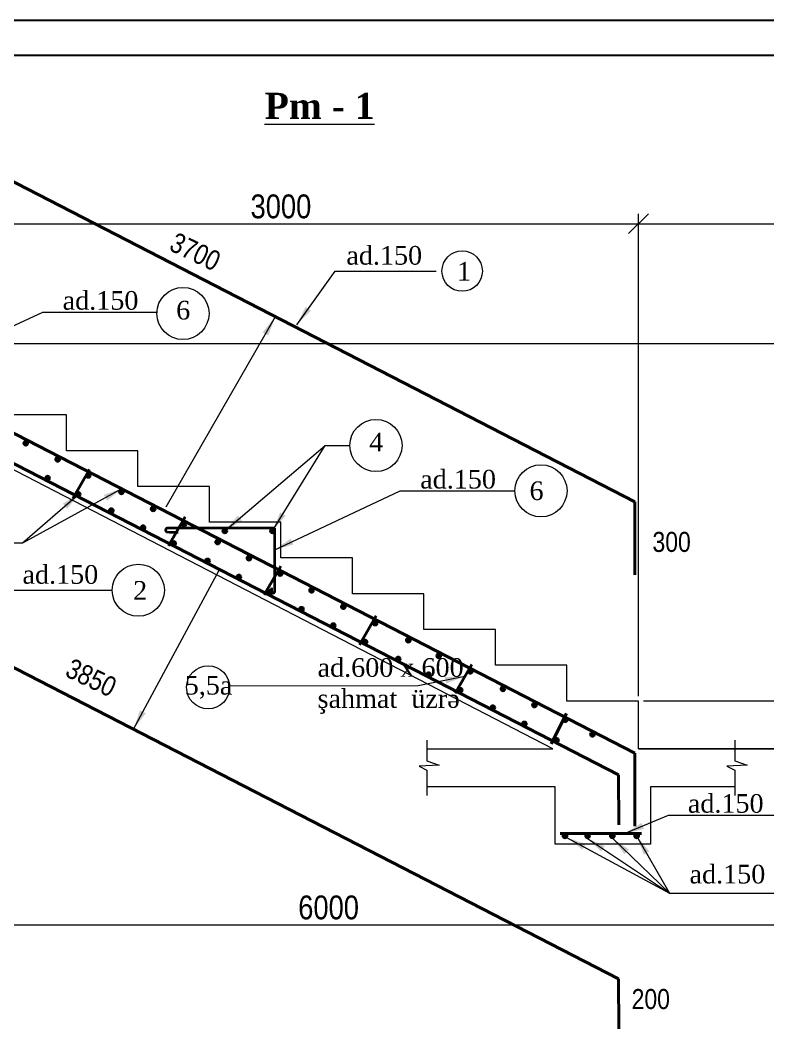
# Model space of a CAD drawing. Header units: millimetres. Extents: x -149347 to 251215, y -2929184 to -2541447.
# Drawn here: x 164111 to 173521, y -2595369 to -2582676 of the extents above; entities that cross this region are included whole.
import ezdxf

# ---------------------------------------------------------------- set-up
doc = ezdxf.new("R2010")
doc.units = ezdxf.units.MM
for name, color, linetype, lineweight in [('àğìà  0.25', 7, 'Continuous', 25), ('ИЧ  РАЗМЕР  0.09', 143, 'Continuous', 9), ('размер  0.09', 141, 'Continuous', 9)]:
    doc.layers.add(name, color=color, linetype=linetype, lineweight=lineweight)
doc.styles.get("Standard").update_dxf_attribs({"font": 'times.ttf'})
doc.styles.add('style1', font='A3TI(LA).TTF', dxfattribs={"height": 400})
doc.styles.add('style6', font='ARIALN.TTF', dxfattribs={"height": 300})
doc.styles.add('yazitipi', font='ARIALN.TTF')
doc.dimstyles.new('DIM_100', dxfattribs={"dimscale": 100, "dimtxt": 250, "dimasz": 2.5, "dimexe": 1.25, "dimexo": 0.625, "dimtad": 1, "dimdec": 0, "dimtxsty": 'style1', "dimblk": 'OBLIQUE', "dimcen": 2.5, "dimdle": 1.25, "dimclrd": 251, "dimclre": 251, "dimaunit": 1, "dimadec": 3, "dimazin": 0, "dimtfac": 1, "dimtdec": 0, "dimtmove": 1, "dimatfit": 3, "dimfxl": 1.25, "dimlwd": 5, "dimlwe": 5, "dimarcsym": 0})
doc.dimstyles.new('sevda', dxfattribs={"dimscale": 100, "dimtxt": 2.8, "dimasz": 2.5, "dimexe": 1.25, "dimexo": 0.625, "dimtad": 1, "dimtxsty": 'yazitipi', "dimblk": 'OBLIQUE', "dimcen": 2.5, "dimclrd": 253, "dimclre": 253, "dimclrt": 73, "dimaunit": 1, "dimadec": 3, "dimazin": 0, "dimtfac": 1, "dimtmove": 1, "dimatfit": 3, "dimfxl": 1, "dimlwd": 9, "dimlwe": 9, "dimarcsym": 0})

# ---------------------------------------------------------------- blocks, each defined once
blk = doc.blocks.new('mekteb')
at = {"color": 0, "lineweight": 25}
blk.add_line((99643, -1821466), (139843, -1821466), dxfattribs=at)
at = {"color": 0, "lineweight": 25, "ltscale": 15}
blk.add_line((139343, -1821966), (101643, -1821966), dxfattribs=at)
blk = doc.blocks.new('_Oblique')
at = {"color": 0, "linetype": 'ByBlock', "lineweight": -2}
blk.add_line((-0.5, -0.5), (0.5, 0.5), dxfattribs=at)
blk = doc.blocks.new('*D1017')
at = {"color": 251, "lineweight": 5, "ltscale": 15, "transparency": 16777216}
for p, q in [((162893, -2586331), (162893, -2585112)), ((171893, -2591181), (171893, -2585112))]:
    blk.add_line(p, q, dxfattribs=at)
at = {"color": 251, "linetype": 'ByBlock', "lineweight": 5, "ltscale": 15, "transparency": 16777216}
blk.add_line((162768, -2585237), (172018, -2585237), dxfattribs=at)
at = {"layer": 'Defpoints', "color": 0, "lineweight": 15, "ltscale": 15, "transparency": 16777216}
for p in [(171893, -2585237), (162893, -2586393), (171893, -2591243)]:
    blk.add_point(p, dxfattribs=at)
at = {"color": 251, "lineweight": 5, "ltscale": 15, "transparency": 16777216, "xscale": 250, "yscale": 250, "zscale": 250, "rotation": 180}
blk.add_blockref('_Oblique', (162893, -2585237), dxfattribs=at)
at = {"color": 251, "lineweight": 5, "ltscale": 15, "transparency": 16777216, "xscale": 250, "yscale": 250, "zscale": 250}
blk.add_blockref('_Oblique', (171893, -2585237), dxfattribs=at)
at = {"color": 0, "lineweight": 15, "ltscale": 15, "transparency": 16777216, "insert": (167393, -2585021), "char_height": 300, "attachment_point": 5, "style": 'style6', "bg_fill": 3, "box_fill_scale": 1.1, "bg_fill_color": 9, "bg_fill_true_color": 13158600, "bg_fill_transparency": 0}
blk.add_mtext('3000', dxfattribs=at)
blk = doc.blocks.new('*D1018')
at = {"color": 251, "lineweight": 5, "ltscale": 15, "transparency": 16777216}
for p, q in [((171893, -2591181), (171893, -2585112)), ((176993, -2586850), (176993, -2585112))]:
    blk.add_line(p, q, dxfattribs=at)
at = {"color": 251, "linetype": 'ByBlock', "lineweight": 5, "ltscale": 15, "transparency": 16777216}
blk.add_line((171768, -2585237), (177118, -2585237), dxfattribs=at)
at = {"layer": 'Defpoints', "color": 0, "lineweight": 15, "ltscale": 15, "transparency": 16777216}
for p in [(176993, -2585237), (176993, -2586912), (171893, -2591243)]:
    blk.add_point(p, dxfattribs=at)
at = {"color": 251, "lineweight": 5, "ltscale": 15, "transparency": 16777216, "xscale": 250, "yscale": 250, "zscale": 250, "rotation": 180}
blk.add_blockref('_Oblique', (171893, -2585237), dxfattribs=at)
at = {"color": 251, "lineweight": 5, "ltscale": 15, "transparency": 16777216, "xscale": 250, "yscale": 250, "zscale": 250}
blk.add_blockref('_Oblique', (176993, -2585237), dxfattribs=at)
at = {"color": 0, "lineweight": 15, "ltscale": 15, "transparency": 16777216, "insert": (174443, -2585021), "char_height": 300, "attachment_point": 5, "style": 'style6', "bg_fill": 3, "box_fill_scale": 1.1, "bg_fill_color": 9, "bg_fill_true_color": 13158600, "bg_fill_transparency": 0}
blk.add_mtext('1700', dxfattribs=at)
blk = doc.blocks.new('*D1012')
at = {"color": 251, "lineweight": 5, "ltscale": 15, "transparency": 16777216}
for p, q in [((158993, -2593734), (158993, -2594183)), ((176993, -2593734), (176993, -2594183))]:
    blk.add_line(p, q, dxfattribs=at)
at = {"color": 251, "linetype": 'ByBlock', "lineweight": 5, "ltscale": 15, "transparency": 16777216}
blk.add_line((158868, -2594058), (177118, -2594058), dxfattribs=at)
at = {"layer": 'Defpoints', "color": 0, "lineweight": 15, "ltscale": 15, "transparency": 16777216}
for p in [(158993, -2593672), (176993, -2593672), (176993, -2594058)]:
    blk.add_point(p, dxfattribs=at)
at = {"color": 251, "lineweight": 5, "ltscale": 15, "transparency": 16777216, "xscale": 250, "yscale": 250, "zscale": 250, "rotation": 180}
blk.add_blockref('_Oblique', (158993, -2594058), dxfattribs=at)
at = {"color": 251, "lineweight": 5, "ltscale": 15, "transparency": 16777216, "xscale": 250, "yscale": 250, "zscale": 250}
blk.add_blockref('_Oblique', (176993, -2594058), dxfattribs=at)
at = {"color": 0, "lineweight": 15, "ltscale": 15, "transparency": 16777216, "insert": (167993, -2593843), "char_height": 300, "attachment_point": 5, "style": 'style6', "bg_fill": 3, "box_fill_scale": 1.1, "bg_fill_color": 9, "bg_fill_true_color": 13158600, "bg_fill_transparency": 0}
blk.add_mtext('6000', dxfattribs=at)
blk = doc.blocks.new('*D1014')
at = {"color": 251, "linetype": 'ByBlock', "lineweight": 5, "ltscale": 15, "transparency": 16777216}
blk.add_line((174430, -2586618), (174430, -2591368), dxfattribs=at)
at = {"color": 251, "lineweight": 5, "ltscale": 15, "transparency": 16777216}
for p, q in [((162955, -2586743), (174555, -2586743)), ((171955, -2591243), (174555, -2591243))]:
    blk.add_line(p, q, dxfattribs=at)
at = {"layer": 'Defpoints', "color": 0, "lineweight": 15, "ltscale": 15, "transparency": 16777216}
for p in [(162893, -2586743), (171893, -2591243), (174430, -2591243)]:
    blk.add_point(p, dxfattribs=at)
at = {"color": 251, "lineweight": 5, "ltscale": 15, "transparency": 16777216, "xscale": 250, "yscale": 250, "zscale": 250}
for p, rotation in [((174430, -2586743), 90), ((174430, -2591243), 270)]:
    blk.add_blockref('_Oblique', p, dxfattribs=dict(at, rotation=rotation))
at = {"color": 0, "lineweight": 15, "ltscale": 15, "transparency": 16777216, "insert": (174214, -2588993), "char_height": 300, "attachment_point": 5, "rotation": 90, "style": 'style6', "bg_fill": 3, "box_fill_scale": 1.1, "bg_fill_color": 9, "bg_fill_true_color": 13158600, "bg_fill_transparency": 0}
blk.add_mtext('1500', dxfattribs=at)
blk = doc.blocks.new('*D1015')
at = {"color": 251, "linetype": 'ByBlock', "lineweight": 5, "ltscale": 15, "transparency": 16777216}
blk.add_line((174430, -2591118), (174430, -2591968), dxfattribs=at)
at = {"color": 251, "lineweight": 5, "ltscale": 15, "transparency": 16777216}
for p, q in [((171955, -2591243), (174555, -2591243)), ((173343, -2591843), (174555, -2591843))]:
    blk.add_line(p, q, dxfattribs=at)
at = {"layer": 'Defpoints', "color": 0, "lineweight": 15, "ltscale": 15, "transparency": 16777216}
for p in [(171893, -2591243), (173281, -2591843)]:
    blk.add_point(p, dxfattribs=at)
at = {"color": 0, "lineweight": 15, "ltscale": 15, "transparency": 16777216, "insert": (174214, -2591543), "char_height": 300, "attachment_point": 5, "rotation": 90, "style": 'style6', "bg_fill": 3, "box_fill_scale": 1.1, "bg_fill_color": 9, "bg_fill_true_color": 13158600, "bg_fill_transparency": 0}
blk.add_mtext('200', dxfattribs=at)
at = {"layer": 'Defpoints', "color": 0, "lineweight": 15, "ltscale": 15, "transparency": 16777216}
blk.add_point((174430, -2591843), dxfattribs=at)
at = {"color": 251, "lineweight": 5, "ltscale": 15, "transparency": 16777216, "xscale": 250, "yscale": 250, "zscale": 250}
for p, rotation in [((174430, -2591243), 90), ((174430, -2591843), 270)]:
    blk.add_blockref('_Oblique', p, dxfattribs=dict(at, rotation=rotation))

msp = doc.modelspace()

# ---------------------------------------------------------------- hatches: boundary and pattern name
at = {"lineweight": 15, "ltscale": 80}
h = msp.add_hatch(dxfattribs=at)
h.set_pattern_fill('ANGLE', color=4)
h.set_pattern_definition([(0, (-2542463.154, -286892.009), (0, 6.985), [5.08, -1.905]), (90, (-2542463.154, -286892.009), (-6.985, 4e-16), [5.08, -1.905])])
edge = h.paths.add_edge_path()
edge.add_arc((170456.61387, -2591531.23385), 27.78757, 0, 360)
h = msp.add_hatch(dxfattribs=at)
h.set_pattern_fill('ANGLE', color=4)
h.set_pattern_definition([(0, (-2541920.168, -286839.553), (0, 6.985), [5.08, -1.905]), (90, (-2541920.168, -286839.553), (-6.985, 4e-16), [5.08, -1.905])])
edge = h.paths.add_edge_path()
edge.add_arc((170972.6021, -2591478.77812), 27.78757, 0, 360)
h = msp.add_hatch(dxfattribs=at)
h.set_pattern_fill('ANGLE', color=4)
h.set_pattern_definition([(0, (-2541304.406, -287024.1284), (0, 6.985), [5.08, -1.905]), (90, (-2541304.406, -287024.1284), (-6.985, 4e-16), [5.08, -1.905])])
edge = h.paths.add_edge_path()
edge.add_arc((171314.18698, -2591663.35335), 27.78757, 0, 360)
h = msp.add_hatch(dxfattribs=at)
h.set_pattern_fill('ANGLE', color=4)
h.set_pattern_definition([(0, (-2542064.5924, -287098.9264), (0, 6.985), [5.08, -1.905]), (90, (-2542064.5924, -287098.9264), (-6.985, 4e-16), [5.08, -1.905])])
edge = h.paths.add_edge_path()
edge.add_arc((170862.53841, -2591738.15137), 27.78757, 0, 360)
h = msp.add_hatch(dxfattribs=at)
h.set_pattern_fill('ANGLE', color=4)
h.set_pattern_definition([(0, (-2540958.8765, -288300.969), (0, 6.985), [5.08, -1.905]), (90, (-2540958.8765, -288300.969), (-6.985, 4e-16), [5.08, -1.905])])
edge = h.paths.add_edge_path()
edge.add_arc((170968.65777, -2592940.19395), 27.78757, 0, 360)
h = msp.add_hatch(dxfattribs=at)
h.set_pattern_fill('ANGLE', color=4)
h.set_pattern_definition([(0, (-2541243.3504, -288300.969), (0, 6.985), [5.08, -1.905]), (90, (-2541243.3504, -288300.969), (-6.985, 4e-16), [5.08, -1.905])])
edge = h.paths.add_edge_path()
edge.add_arc((171253.13162, -2592940.19395), 27.78757, 0, 360)
h = msp.add_hatch(dxfattribs=at)
h.set_pattern_fill('ANGLE', color=4)
h.set_pattern_definition([(0, (-2541554.492, -288300.969), (0, 6.985), [5.08, -1.905]), (90, (-2541554.492, -288300.969), (-6.985, 4e-16), [5.08, -1.905])])
edge = h.paths.add_edge_path()
edge.add_arc((171564.27338, -2592940.19395), 27.78757, 0, 360)
h = msp.add_hatch(dxfattribs=at)
h.set_pattern_fill('ANGLE', color=4)
h.set_pattern_definition([(0, (-2541860.237, -288300.969), (0, 6.985), [5.08, -1.905]), (90, (-2541860.237, -288300.969), (-6.985, 4e-16), [5.08, -1.905])])
edge = h.paths.add_edge_path()
edge.add_arc((171870.01838, -2592940.19395), 27.78757, 0, 360)

# ---------------------------------------------------------------- linework, layer by layer
at = {"color": 7, "lineweight": 40, "ltscale": 80}
for p, q in [((161975.07342, -2586818.4196), (171847.81673, -2591898.70275)), ((171643.8273, -2592173.4196), (161383.8273, -2586893.4196)), ((170988.8898, -2591399.85113), (170792.95935, -2591781.44737)), ((171643.96339, -2592801.71645), (171643.8273, -2592173.4196)), ((171932.21514, -2592912.40638), (170907.60601, -2592912.40638)), ((171643.96339, -2595368.58689), (171643.8273, -2594740.29005))]:
    msp.add_line(p, q, dxfattribs=at)
at = {"color": 7, "lineweight": 15, "ltscale": 80}
for p, q in [((170816.1222, -2591843.4196), (161816.1222, -2587193.4196)), ((169231.36887, -2591843.4196), (170816.1222, -2591843.4196)), ((170842.77852, -2592323.4196), (169231.36887, -2592323.4196)), ((173107.63568, -2592323.4196), (172042.77852, -2592323.4196)), ((173107.63568, -2592323.4196), (172042.77852, -2592323.4196))]:
    msp.add_line(p, q, dxfattribs=at)
for points in [[(176392.77852, -2591843.4196), (171892.77852, -2591843.4196), (171892.77852, -2591243.4196), (170992.77852, -2591243.4196), (170992.77852, -2590793.4196), (170092.77852, -2590793.4196), (170092.77852, -2590343.4196), (169192.77852, -2590343.4196), (169192.77852, -2589893.4196), (168292.77852, -2589893.4196), (168292.77852, -2589443.4196), (167392.77852, -2589443.4196), (167392.77852, -2588993.4196), (166492.77852, -2588993.4196), (166492.77852, -2588543.4196), (165592.77852, -2588543.4196), (165592.77852, -2588093.4196), (164692.77852, -2588093.4196), (164692.77852, -2587643.4196), (163792.77852, -2587643.4196), (163792.77852, -2587193.4196), (162892.77852, -2587193.4196)], [(171892.77852, -2591843.4196), (176903.19705, -2591843.4196)], [(172042.77852, -2592323.4196), (172042.77852, -2593043.4196), (170842.77852, -2593043.4196), (170842.77852, -2592323.4196)]]:
    msp.add_lwpolyline(points, dxfattribs=at)
at = {"color": 1, "lineweight": 15, "ltscale": 15}
msp.add_lwpolyline([(169231.36887, -2591737.61704), (169231.36887, -2591995.49786), (169383.54329, -2592051.39581), (169130.95899, -2592064.33716), (169231.36887, -2592113.94644), (169231.36887, -2592433.17029)], dxfattribs=at)
at = {"layer": 'àğìà  0.25', "lineweight": 30}
for centre in [(170456.61387, -2591531.23385), (170972.6021, -2591478.77812), (171314.18698, -2591663.35335), (170862.53841, -2591738.15137), (170968.65777, -2592940.19395), (171253.13162, -2592940.19395), (171564.27338, -2592940.19395), (171870.01838, -2592940.19395)]:
    msp.add_circle(centre, 27.78757, dxfattribs=at)

# ---------------------------------------------------------------- block references
at = {"color": 7, "lineweight": 15, "xscale": 0.8889158819132976, "yscale": 0.8889158819132976, "zscale": 0.8889158819132976}
msp.add_blockref('mekteb', (66147.25871, -963545.78253), dxfattribs=at)

# ---------------------------------------------------------------- texts
at = {"layer": 'ИЧ  РАЗМЕР  0.09', "insert": (172048.10828, -2594995.41645), "char_height": 252, "attachment_point": 5, "style": 'style6'}
msp.add_mtext('{\\fArial Narrow|b0|i0|c238|p34;200}', dxfattribs=at)
at = {"layer": 'размер  0.09', "attachment_point": 3}
for s, insert, char_height in [('{\\fTimes New Roman|b1|i0|c238|p18;\\LPm\\fTimes New Roman|b1|i0|c204|p18; - \\fTimes New Roman|b1|i0|c238|p18;1}', (168572.31224, -2583588.82241), 330), ('аd.{\\fTimes New Roman|b0|i0|c238|p18;15}0', (173468.08478, -2592414.98581), 234.36), ('аd.{\\fTimes New Roman|b0|i0|c238|p18;15}0', (173489.38527, -2593304.713), 234.36)]:
    msp.add_mtext(s, dxfattribs=dict(at, insert=insert, char_height=char_height))

# ---------------------------------------------------------------- leaders
at = {"color": 7, "lineweight": 15, "ltscale": 80}
msp.add_leader([(171716.48295, -2592912.40638), (172272.86895, -2592679.71764), (173715.97165, -2592679.71764)], dimstyle='DIM_100', override={"dimtad": 0}, dxfattribs=at)

# ---------------------------------------------------------------- next in the draw order: dimensions: what is measured, and where the dimension line sits
at = {"color": 7, "lineweight": 15, "ltscale": 15}
for base, p1, p2, picture, middle in [((171892.77852, -2585236.73486), (162892.77852, -2586393.14668), (171892.77852, -2591243.4196), '*D1017', (167392.77852, -2585021.06297)), ((176992.77852, -2594058.24288), (158992.77852, -2593671.57795), (176992.77852, -2593671.57795), '*D1012', (167992.77852, -2593842.57099))]:
    dim = msp.add_linear_dim(base=base, p1=p1, p2=p2, dimstyle='DIM_100', override={"dimlfac": 0.333333, "dimtxsty": 'style6', "dimfxl": 200, "dimfxlon": 1, "dimtfill": 1, "dimtfillclr": 256, "dimarcsym": 1}, dxfattribs=at)
    dim.commit()
    dim.dimension.update_dxf_attribs({"geometry": picture, "text_midpoint": middle})

# ---------------------------------------------------------------- next in the draw order: hatches: boundary and pattern name
at = {"lineweight": 15, "ltscale": 80}
h = msp.add_hatch(dxfattribs=at)
h.set_pattern_fill('ANGLE', color=4)
h.set_pattern_definition([(0, (-2548810.35, -283360.968), (0, 6.985), [5.08, -1.905]), (90, (-2548810.35, -283360.968), (-6.985, 4e-16), [5.08, -1.905])])
edge = h.paths.add_edge_path()
edge.add_arc((164181.63659, -2588000.19282), 27.78757, 0, 360)
h = msp.add_hatch(dxfattribs=at)
h.set_pattern_fill('ANGLE', color=4)
h.set_pattern_definition([(0, (-2548408.62, -283563.748), (0, 6.985), [5.08, -1.905]), (90, (-2548408.62, -283563.748), (-6.985, 4e-16), [5.08, -1.905])])
edge = h.paths.add_edge_path()
edge.add_arc((164583.36653, -2588202.97263), 27.78757, 0, 360)
h = msp.add_hatch(dxfattribs=at)
h.set_pattern_fill('ANGLE', color=4)
h.set_pattern_definition([(0, (-2548535.864, -283800.286), (0, 6.985), [5.08, -1.905]), (90, (-2548535.864, -283800.286), (-6.985, 4e-16), [5.08, -1.905])])
edge = h.paths.add_edge_path()
edge.add_arc((164456.12263, -2588439.51063), 27.78757, 0, 360)
h = msp.add_hatch(dxfattribs=at)
h.set_pattern_fill('ANGLE', color=4)
h.set_pattern_definition([(0, (-2547989.13, -283765.605), (0, 6.985), [5.08, -1.905]), (90, (-2547989.13, -283765.605), (-6.985, 4e-16), [5.08, -1.905])])
edge = h.paths.add_edge_path()
edge.add_arc((164968.36278, -2588404.83002), 27.78757, 0, 360)
h = msp.add_hatch(dxfattribs=at)
h.set_pattern_fill('ANGLE', color=4)
h.set_pattern_definition([(0, (-2547599.7786, -283971.6994), (0, 6.985), [5.08, -1.905]), (90, (-2547599.7786, -283971.6994), (-6.985, 4e-16), [5.08, -1.905])])
edge = h.paths.add_edge_path()
edge.add_arc((165385.70516, -2588610.92433), 27.78757, 0, 360)
h = msp.add_hatch(dxfattribs=at)
h.set_pattern_fill('ANGLE', color=4)
h.set_pattern_definition([(0, (-2548116.374, -284002.143), (0, 6.985), [5.08, -1.905]), (90, (-2548116.374, -284002.143), (-6.985, 4e-16), [5.08, -1.905])])
edge = h.paths.add_edge_path()
edge.add_arc((164841.11887, -2588641.36802), 27.78757, 0, 360)
h = msp.add_hatch(dxfattribs=at)
h.set_pattern_fill('ANGLE', color=4)
h.set_pattern_definition([(0, (-2547727.0225, -284208.2374), (0, 6.985), [5.08, -1.905]), (90, (-2547727.0225, -284208.2374), (-6.985, 4e-16), [5.08, -1.905])])
edge = h.paths.add_edge_path()
edge.add_arc((165258.46126, -2588847.46233), 27.78757, 0, 360)
h = msp.add_hatch(dxfattribs=at)
h.set_pattern_fill('ANGLE', color=4)
h.set_pattern_definition([(0, (-2547195.655, -284185.9114), (0, 6.985), [5.08, -1.905]), (90, (-2547195.655, -284185.9114), (-6.985, 4e-16), [5.08, -1.905])])
edge = h.paths.add_edge_path()
edge.add_arc((165785.04118, -2588825.13633), 27.78757, 0, 360)
h = msp.add_hatch(dxfattribs=at)
h.set_pattern_fill('ANGLE', color=4)
h.set_pattern_definition([(0, (-2547322.8986, -284422.4494), (0, 6.985), [5.08, -1.905]), (90, (-2547322.8986, -284422.4494), (-6.985, 4e-16), [5.08, -1.905])])
edge = h.paths.add_edge_path()
edge.add_arc((165657.79728, -2589061.67432), 27.78757, 0, 360)
h = msp.add_hatch(dxfattribs=at)
h.set_pattern_fill('ANGLE', color=4)
h.set_pattern_definition([(0, (-2546776.955, -284384.444), (0, 6.985), [5.08, -1.905]), (90, (-2546776.955, -284384.444), (-6.985, 4e-16), [5.08, -1.905])])
edge = h.paths.add_edge_path()
edge.add_arc((166170.82797, -2589023.66907), 27.78757, 0, 360)
h = msp.add_hatch(dxfattribs=at)
h.set_pattern_fill('ANGLE', color=4)
h.set_pattern_definition([(0, (-2546335.322, -284463.6375), (0, 6.985), [5.08, -1.905]), (90, (-2546335.322, -284463.6375), (-6.985, 4e-16), [5.08, -1.905])])
edge = h.paths.add_edge_path()
edge.add_arc((166687.13625, -2589102.86243), 27.78757, 0, 360)
h = msp.add_hatch(dxfattribs=at)
h.set_pattern_fill('ANGLE', color=4)
h.set_pattern_definition([(0, (-2545735.322, -284463.6375), (0, 6.985), [5.08, -1.905]), (90, (-2545735.322, -284463.6375), (-6.985, 4e-16), [5.08, -1.905])])
edge = h.paths.add_edge_path()
edge.add_arc((167287.13625, -2589102.86243), 27.78757, 0, 360)
h = msp.add_hatch(dxfattribs=at)
h.set_pattern_fill('ANGLE', color=4)
h.set_pattern_definition([(0, (-2546904.199, -284620.982), (0, 6.985), [5.08, -1.905]), (90, (-2546904.199, -284620.982), (-6.985, 4e-16), [5.08, -1.905])])
edge = h.paths.add_edge_path()
edge.add_arc((166043.58407, -2589260.20707), 27.78757, 0, 360)
h = msp.add_hatch(dxfattribs=at)
h.set_pattern_fill('ANGLE', color=4)
h.set_pattern_definition([(0, (-2546395.968, -284604.1144), (0, 6.985), [5.08, -1.905]), (90, (-2546395.968, -284604.1144), (-6.985, 4e-16), [5.08, -1.905])])
edge = h.paths.add_edge_path()
edge.add_arc((166596.53477, -2589243.33931), 27.78757, 0, 360)
h = msp.add_hatch(dxfattribs=at)
h.set_pattern_fill('ANGLE', color=4)
h.set_pattern_definition([(0, (-2546523.212, -284840.6524), (0, 6.985), [5.08, -1.905]), (90, (-2546523.212, -284840.6524), (-6.985, 4e-16), [5.08, -1.905])])
edge = h.paths.add_edge_path()
edge.add_arc((166469.29087, -2589479.87731), 27.78757, 0, 360)
h = msp.add_hatch(dxfattribs=at)
h.set_pattern_fill('ANGLE', color=4)
h.set_pattern_definition([(0, (-2545986.869, -284806.465), (0, 6.985), [5.08, -1.905]), (90, (-2545986.869, -284806.465), (-6.985, 4e-16), [5.08, -1.905])])
edge = h.paths.add_edge_path()
edge.add_arc((166990.89569, -2589445.68997), 27.78757, 0, 360)
h = msp.add_hatch(dxfattribs=at)
h.set_pattern_fill('ANGLE', color=4)
h.set_pattern_definition([(0, (-2545575.1964, -284999.8034), (0, 6.985), [5.08, -1.905]), (90, (-2545575.1964, -284999.8034), (-6.985, 4e-16), [5.08, -1.905])])
edge = h.paths.add_edge_path()
edge.add_arc((167383.70942, -2589639.02831), 27.78757, 0, 360)
h = msp.add_hatch(dxfattribs=at)
h.set_pattern_fill('ANGLE', color=4)
h.set_pattern_definition([(0, (-2546114.113, -285043.003), (0, 6.985), [5.08, -1.905]), (90, (-2546114.113, -285043.003), (-6.985, 4e-16), [5.08, -1.905])])
edge = h.paths.add_edge_path()
edge.add_arc((166863.65178, -2589682.22797), 27.78757, 0, 360)
h = msp.add_hatch(dxfattribs=at)
h.set_pattern_fill('ANGLE', color=4)
h.set_pattern_definition([(0, (-2545702.44, -285236.3414), (0, 6.985), [5.08, -1.905]), (90, (-2545702.44, -285236.3414), (-6.985, 4e-16), [5.08, -1.905])])
edge = h.paths.add_edge_path()
edge.add_arc((167256.46551, -2589875.56631), 27.78757, 0, 360)
h = msp.add_hatch(dxfattribs=at)
h.set_pattern_fill('ANGLE', color=4)
h.set_pattern_definition([(0, (-2545163.443, -285212.3286), (0, 6.985), [5.08, -1.905]), (90, (-2545163.443, -285212.3286), (-6.985, 4e-16), [5.08, -1.905])])
edge = h.paths.add_edge_path()
edge.add_arc((167778.65015, -2589851.55355), 27.78757, 0, 360)
h = msp.add_hatch(dxfattribs=at)
h.set_pattern_fill('ANGLE', color=4)
h.set_pattern_definition([(0, (-2545290.687, -285448.8666), (0, 6.985), [5.08, -1.905]), (90, (-2545290.687, -285448.8666), (-6.985, 4e-16), [5.08, -1.905])])
edge = h.paths.add_edge_path()
edge.add_arc((167651.40625, -2590088.09155), 27.78757, 0, 360)
h = msp.add_hatch(dxfattribs=at)
h.set_pattern_fill('ANGLE', color=4)
h.set_pattern_definition([(0, (-2544760.2625, -285417.927), (0, 6.985), [5.08, -1.905]), (90, (-2544760.2625, -285417.927), (-6.985, 4e-16), [5.08, -1.905])])
edge = h.paths.add_edge_path()
edge.add_arc((168178.92948, -2590057.15217), 27.78757, 0, 360)
h = msp.add_hatch(dxfattribs=at)
h.set_pattern_fill('ANGLE', color=4)
h.set_pattern_definition([(0, (-2544355.8694, -285623.849), (0, 6.985), [5.08, -1.905]), (90, (-2544355.8694, -285623.849), (-6.985, 4e-16), [5.08, -1.905])])
edge = h.paths.add_edge_path()
edge.add_arc((168579.02266, -2590263.07419), 27.78757, 0, 360)
h = msp.add_hatch(dxfattribs=at)
h.set_pattern_fill('ANGLE', color=4)
h.set_pattern_definition([(0, (-2544887.5064, -285654.465), (0, 6.985), [5.08, -1.905]), (90, (-2544887.5064, -285654.465), (-6.985, 4e-16), [5.08, -1.905])])
edge = h.paths.add_edge_path()
edge.add_arc((168051.68557, -2590293.69016), 27.78757, 0, 360)
h = msp.add_hatch(dxfattribs=at)
h.set_pattern_fill('ANGLE', color=4)
h.set_pattern_definition([(0, (-2544483.113, -285860.387), (0, 6.985), [5.08, -1.905]), (90, (-2544483.113, -285860.387), (-6.985, 4e-16), [5.08, -1.905])])
edge = h.paths.add_edge_path()
edge.add_arc((168451.77876, -2590499.61218), 27.78757, 0, 360)
h = msp.add_hatch(dxfattribs=at)
h.set_pattern_fill('ANGLE', color=4)
h.set_pattern_definition([(0, (-2543966.6744, -285838.619), (0, 6.985), [5.08, -1.905]), (90, (-2543966.6744, -285838.619), (-6.985, 4e-16), [5.08, -1.905])])
edge = h.paths.add_edge_path()
edge.add_arc((168996.5217, -2590477.84421), 27.78757, 0, 360)
h = msp.add_hatch(dxfattribs=at)
h.set_pattern_fill('ANGLE', color=4)
h.set_pattern_definition([(0, (-2544093.918, -286075.157), (0, 6.985), [5.08, -1.905]), (90, (-2544093.918, -286075.157), (-6.985, 4e-16), [5.08, -1.905])])
edge = h.paths.add_edge_path()
edge.add_arc((168869.2778, -2590714.38221), 27.78757, 0, 360)
h = msp.add_hatch(dxfattribs=at)
h.set_pattern_fill('ANGLE', color=4)
h.set_pattern_definition([(0, (-2543545.853, -286035.754), (0, 6.985), [5.08, -1.905]), (90, (-2543545.853, -286035.754), (-6.985, 4e-16), [5.08, -1.905])])
edge = h.paths.add_edge_path()
edge.add_arc((169379.16039, -2590674.97921), 27.78757, 0, 360)
h = msp.add_hatch(dxfattribs=at)
h.set_pattern_fill('ANGLE', color=4)
h.set_pattern_definition([(0, (-2543673.097, -286272.292), (0, 6.985), [5.08, -1.905]), (90, (-2543673.097, -286272.292), (-6.985, 4e-16), [5.08, -1.905])])
edge = h.paths.add_edge_path()
edge.add_arc((169251.91649, -2590911.5172), 27.78757, 0, 360)
h = msp.add_hatch(dxfattribs=at)
h.set_pattern_fill('ANGLE', color=4)
h.set_pattern_definition([(0, (-2543138.8415, -286231.7765), (0, 6.985), [5.08, -1.905]), (90, (-2543138.8415, -286231.7765), (-6.985, 4e-16), [5.08, -1.905])])
edge = h.paths.add_edge_path()
edge.add_arc((169776.63506, -2590871.00142), 27.78757, 0, 360)
h = msp.add_hatch(dxfattribs=at)
h.set_pattern_fill('ANGLE', color=4)
h.set_pattern_definition([(0, (-2543266.0854, -286468.3145), (0, 6.985), [5.08, -1.905]), (90, (-2543266.0854, -286468.3145), (-6.985, 4e-16), [5.08, -1.905])])
edge = h.paths.add_edge_path()
edge.add_arc((169649.39116, -2591107.53942), 27.78757, 0, 360)
h = msp.add_hatch(dxfattribs=at)
h.set_pattern_fill('ANGLE', color=4)
h.set_pattern_definition([(0, (-2542742.479, -286451.352), (0, 6.985), [5.08, -1.905]), (90, (-2542742.479, -286451.352), (-6.985, 4e-16), [5.08, -1.905])])
edge = h.paths.add_edge_path()
edge.add_arc((170186.96669, -2591090.57662), 27.78757, 0, 360)
h = msp.add_hatch(dxfattribs=at)
h.set_pattern_fill('ANGLE', color=4)
h.set_pattern_definition([(0, (-2542335.91, -286655.471), (0, 6.985), [5.08, -1.905]), (90, (-2542335.91, -286655.471), (-6.985, 4e-16), [5.08, -1.905])])
edge = h.paths.add_edge_path()
edge.add_arc((170583.85778, -2591294.69586), 27.78757, 0, 360)
h = msp.add_hatch(dxfattribs=at)
h.set_pattern_fill('ANGLE', color=4)
h.set_pattern_definition([(0, (-2542869.723, -286687.89), (0, 6.985), [5.08, -1.905]), (90, (-2542869.723, -286687.89), (-6.985, 4e-16), [5.08, -1.905])])
edge = h.paths.add_edge_path()
edge.add_arc((170059.72279, -2591327.11462), 27.78757, 0, 360)

# ---------------------------------------------------------------- next in the draw order: linework, layer by layer
at = {"color": 7, "lineweight": 40, "ltscale": 80}
for p, q in [((164981.77118, -2588330.18524), (164773.15485, -2588693.02122)), ((166188.53283, -2588927.5259), (165979.9165, -2589290.36189)), ((167389.99474, -2589546.36217), (167181.3784, -2589909.19816)), ((168592.05288, -2590172.92361), (168383.43655, -2590535.7596)), ((169794.74111, -2590783.84824), (169586.12478, -2591146.68422))]:
    msp.add_line(p, q, dxfattribs=at)
at = {"color": 7, "lineweight": 35, "ltscale": 80}
for p, q in [((167317.77852, -2589068.4196), (165959.31885, -2589068.4196)), ((167317.77852, -2589863.45544), (167317.77852, -2589068.4196)), ((165992.26878, -2589118.57509), (166099.85887, -2589118.57509)), ((167273.31343, -2589818.4196), (167273.31343, -2589865.51861))]:
    msp.add_line(p, q, dxfattribs=at)
msp.add_arc((167295.54597, -2589863.45544), 22.23254, 180, 0, dxfattribs=at)
msp.add_open_spline([(165959.31885, -2589068.4196), (165939.31532, -2589068.4196), (165922.24409, -2589122.27345), (165992.26878, -2589118.57509)], degree=3, dxfattribs=at)
at = {"layer": 'àğìà  0.25', "lineweight": 30}
for centre in [(164181.63659, -2588000.19282), (164583.36653, -2588202.97263), (164456.12263, -2588439.51063), (164968.36278, -2588404.83002), (165385.70516, -2588610.92433), (164841.11887, -2588641.36802), (165258.46126, -2588847.46233), (165785.04118, -2588825.13633), (165657.79728, -2589061.67432), (166170.82797, -2589023.66907), (166687.13625, -2589102.86243), (167287.13625, -2589102.86243), (166043.58407, -2589260.20707), (166596.53477, -2589243.33931), (166469.29087, -2589479.87731), (166990.89569, -2589445.68997), (167383.70942, -2589639.02831), (166863.65178, -2589682.22797), (167256.46551, -2589875.56631), (167778.65015, -2589851.55355), (167651.40625, -2590088.09155), (168178.92948, -2590057.15217), (168579.02266, -2590263.07419), (168051.68557, -2590293.69016), (168451.77876, -2590499.61218), (168996.5217, -2590477.84421), (168869.2778, -2590714.38221), (169379.16039, -2590674.97921), (169251.91649, -2590911.5172), (169776.63506, -2590871.00142), (169649.39116, -2591107.53942), (170186.96669, -2591090.57662), (170583.85778, -2591294.69586), (170059.72279, -2591327.11462)]:
    msp.add_circle(centre, 27.78757, dxfattribs=at)
at = {"layer": 'ИЧ  РАЗМЕР  0.09'}
for centre, radius in [((169674.22225, -2585833.22045), 254.66248), ((166159.87505, -2586366.51169), 328.00739), ((168588.96743, -2588027.64769), 328.00739), ((170665.8326, -2588598.46162), 328.00739), ((165597.86284, -2589848.91089), 328.00739), ((166477.02237, -2591071.19075), 270.78939)]:
    msp.add_circle(centre, radius, dxfattribs=at)

# ---------------------------------------------------------------- next in the draw order: texts
at = {"layer": 'ИЧ  РАЗМЕР  0.09', "char_height": 252, "attachment_point": 5, "rotation": 334.380334416, "style": 'style6'}
for s, insert in [('{\\fArial Narrow|b0|i0|c238|p34;3700}', (166314.87266, -2585589.84537)), ('{\\fArial Narrow|b0|i0|c238|p34;3850}', (165004.95503, -2590950.42122))]:
    msp.add_mtext(s, dxfattribs=dict(at, insert=insert))
at = {"layer": 'размер  0.09', "char_height": 234.36}
for s, insert, attachment_point in [('аd.150', (168216.63654, -2585517.83329), 1), ('{\\fTimes New Roman|b0|i0|c238|p18;1}', (169609.37956, -2585718.07493), 1), ('аd.150', (165599.46771, -2586084.81027), 3), ('{\\fTimes New Roman|b0|i0|c238|p18;6}', (166251.59681, -2586207.39965), 3), ('{\\fTimes New Roman|b0|i0|c238|p18;4}', (168680.68919, -2587868.53565), 3), ('аd.150', (170099.46771, -2588334.81027), 3), ('{\\fTimes New Roman|b0|i0|c238|p18;6}', (170699.20024, -2588480.10586), 3), ('аd.150', (164140.27714, -2589533.52373), 1), ('{\\fTimes New Roman|b0|i0|c238|p18;2}', (165533.02015, -2589733.76537), 1), ('\\pxsm1,qd;аd.{\\fTimes New Roman|b0|i0|c238|p18;6}00 х {\\fTimes New Roman|b0|i0|c238|p18;6}00  \\P{\\fTimes New Roman|b0|i0|c238|p18;şahmat  üzrə} ', (167854.43221, -2590704.47173), 1), ('{\\fTimes New Roman|b0|i0|c238|p18;5,5a}', (166182.15922, -2590927.8565), 1)]:
    msp.add_mtext(s, dxfattribs=dict(at, insert=insert, attachment_point=attachment_point))

# ---------------------------------------------------------------- next in the draw order: dimensions: what is measured, and where the dimension line sits
at = {"color": 7, "lineweight": 15, "ltscale": 15}
dim = msp.add_linear_dim(base=(176992.77852, -2585236.73486), p1=(171892.77852, -2591243.4196), p2=(176992.77852, -2586912.31455), dimstyle='DIM_100', override={"dimlfac": 0.333333, "dimtxsty": 'style6', "dimfxl": 200, "dimfxlon": 1, "dimtfill": 1, "dimtfillclr": 256, "dimarcsym": 1}, dxfattribs=at)
dim.commit()
dim.dimension.update_dxf_attribs({"geometry": '*D1018', "text_midpoint": (174442.77852, -2585021.06297)})

# ---------------------------------------------------------------- next in the draw order: leaders
at = {"color": 7, "lineweight": 15, "ltscale": 80}
for points, override in [([(167591.75489, -2586510.3837), (168076.34774, -2585833.22045), (169346.21486, -2585833.22045)], {"dimtad": 0}), ([(162806.9369, -2587093.46424), (164394.72251, -2586348.46162), (165837.82521, -2586348.46162)], {"dimtad": 0}), ([(167322.13029, -2586407.48439), (165945.16648, -2588803.46613)], {"dimgap": 0.625, "dimtad": 0}), ([(166687.13625, -2589102.86243), (167951.47117, -2588027.98306), (167952.45152, -2588027.98306)], {"dimtad": 0}), ([(167287.13625, -2589102.86243), (167951.47117, -2588027.98306), (168260.96004, -2588027.64769)], {"dimtad": 0}), ([(165404.19248, -2588565.36865), (164140.17691, -2589255.51635), (162697.07421, -2589255.51635)], {"dimtad": 0}), ([(167306.9369, -2589343.46424), (168894.72251, -2588598.46162), (170337.82521, -2588598.46162)], {"dimtad": 0}), ([(164864.93677, -2588627.94591), (164140.17691, -2589255.51635)], {"dimgap": 0.625, "dimtad": 0}), ([(165537.86867, -2591598.04233), (166620.65476, -2589588.39513)], {"dimgap": 0.625, "dimtad": 0}), ([(163515.39548, -2590526.07414), (163999.98834, -2589848.91089), (165269.85545, -2589848.91089)], {"dimtad": 0}), ([(169708.92918, -2590933.09665), (169119.26638, -2591053.14068), (166747.38744, -2591056.03748)], {"dimtad": 0}), ([(171870.01838, -2592940.19395), (172284.64007, -2593659.88972), (173727.74277, -2593659.88972)], {"dimtad": 0})]:
    msp.add_leader(points, dimstyle='DIM_100', override=override, dxfattribs=at)
at = {"color": 1, "lineweight": 15, "ltscale": 15}
for points in [[(170988.21839, -2592959.93051), (172284.64007, -2593659.88972)], [(171237.90769, -2592963.44006), (172284.64007, -2593659.88972)], [(171564.27338, -2592967.98153), (172284.64007, -2593659.88972)]]:
    msp.add_leader(points, dimstyle='sevda', override={"dimgap": 0.625, "dimtad": 0}, dxfattribs=at)

# ---------------------------------------------------------------- next in the draw order: texts
at = {"layer": 'ИЧ  РАЗМЕР  0.09', "insert": (172310.59011, -2589243.02274), "char_height": 252, "attachment_point": 5, "style": 'style6'}
msp.add_mtext('{\\fArial Narrow|b0|i0|c238|p34;300}', dxfattribs=at)

# ---------------------------------------------------------------- next in the draw order: dimensions: what is measured, and where the dimension line sits
at = {"color": 7, "lineweight": 15, "ltscale": 15}
dim = msp.add_linear_dim(base=(174429.63278, -2591243.4196), p1=(162892.77852, -2586743.4196), p2=(171892.77852, -2591243.4196), angle=90, dimstyle='DIM_100', override={"dimlfac": 0.333333, "dimtxsty": 'style6', "dimfxl": 200, "dimfxlon": 1, "dimtfill": 1, "dimtfillclr": 256, "dimarcsym": 1}, dxfattribs=at)
dim.commit()
dim.dimension.update_dxf_attribs({"geometry": '*D1014', "text_midpoint": (174213.96088, -2588993.4196)})

# ---------------------------------------------------------------- next in the draw order: linework, layer by layer
at = {"color": 7, "lineweight": 40, "ltscale": 80}
for p, q in [((161975.07342, -2583656.01379), (171847.81673, -2588736.29694)), ((171848.35798, -2589655.60681), (171847.81673, -2588736.29694)), ((171643.8273, -2594740.29005), (161383.8273, -2589460.29005))]:
    msp.add_line(p, q, dxfattribs=at)

# ---------------------------------------------------------------- next in the draw order: dimensions: what is measured, and where the dimension line sits
at = {"color": 7, "lineweight": 15, "ltscale": 15}
dim = msp.add_linear_dim(base=(174429.63278, -2591843.4196), p1=(171892.77852, -2591243.4196), p2=(173280.89057, -2591843.4196), angle=90, dimstyle='DIM_100', override={"dimlfac": 0.333333, "dimtxsty": 'style6', "dimfxl": 200, "dimfxlon": 1, "dimtfill": 1, "dimtfillclr": 256, "dimarcsym": 1}, dxfattribs=at)
dim.commit()
dim.dimension.update_dxf_attribs({"geometry": '*D1015', "text_midpoint": (174429.63278, -2591543.4196), "dimtype": 160})

# ---------------------------------------------------------------- next in the draw order: linework, layer by layer
at = {"color": 7, "lineweight": 40, "ltscale": 80}
msp.add_line((171848.35798, -2592818.01262), (171847.81673, -2591898.70275), dxfattribs=at)
at = {"color": 1, "lineweight": 15, "ltscale": 15}
msp.add_lwpolyline([(173107.63568, -2591737.61704), (173107.63568, -2591995.49786), (173259.8101, -2592051.39581), (173007.22579, -2592064.33716), (173107.63568, -2592113.94644), (173107.63568, -2592433.17029)], dxfattribs=at)

doc.saveas('drawing.dxf')
